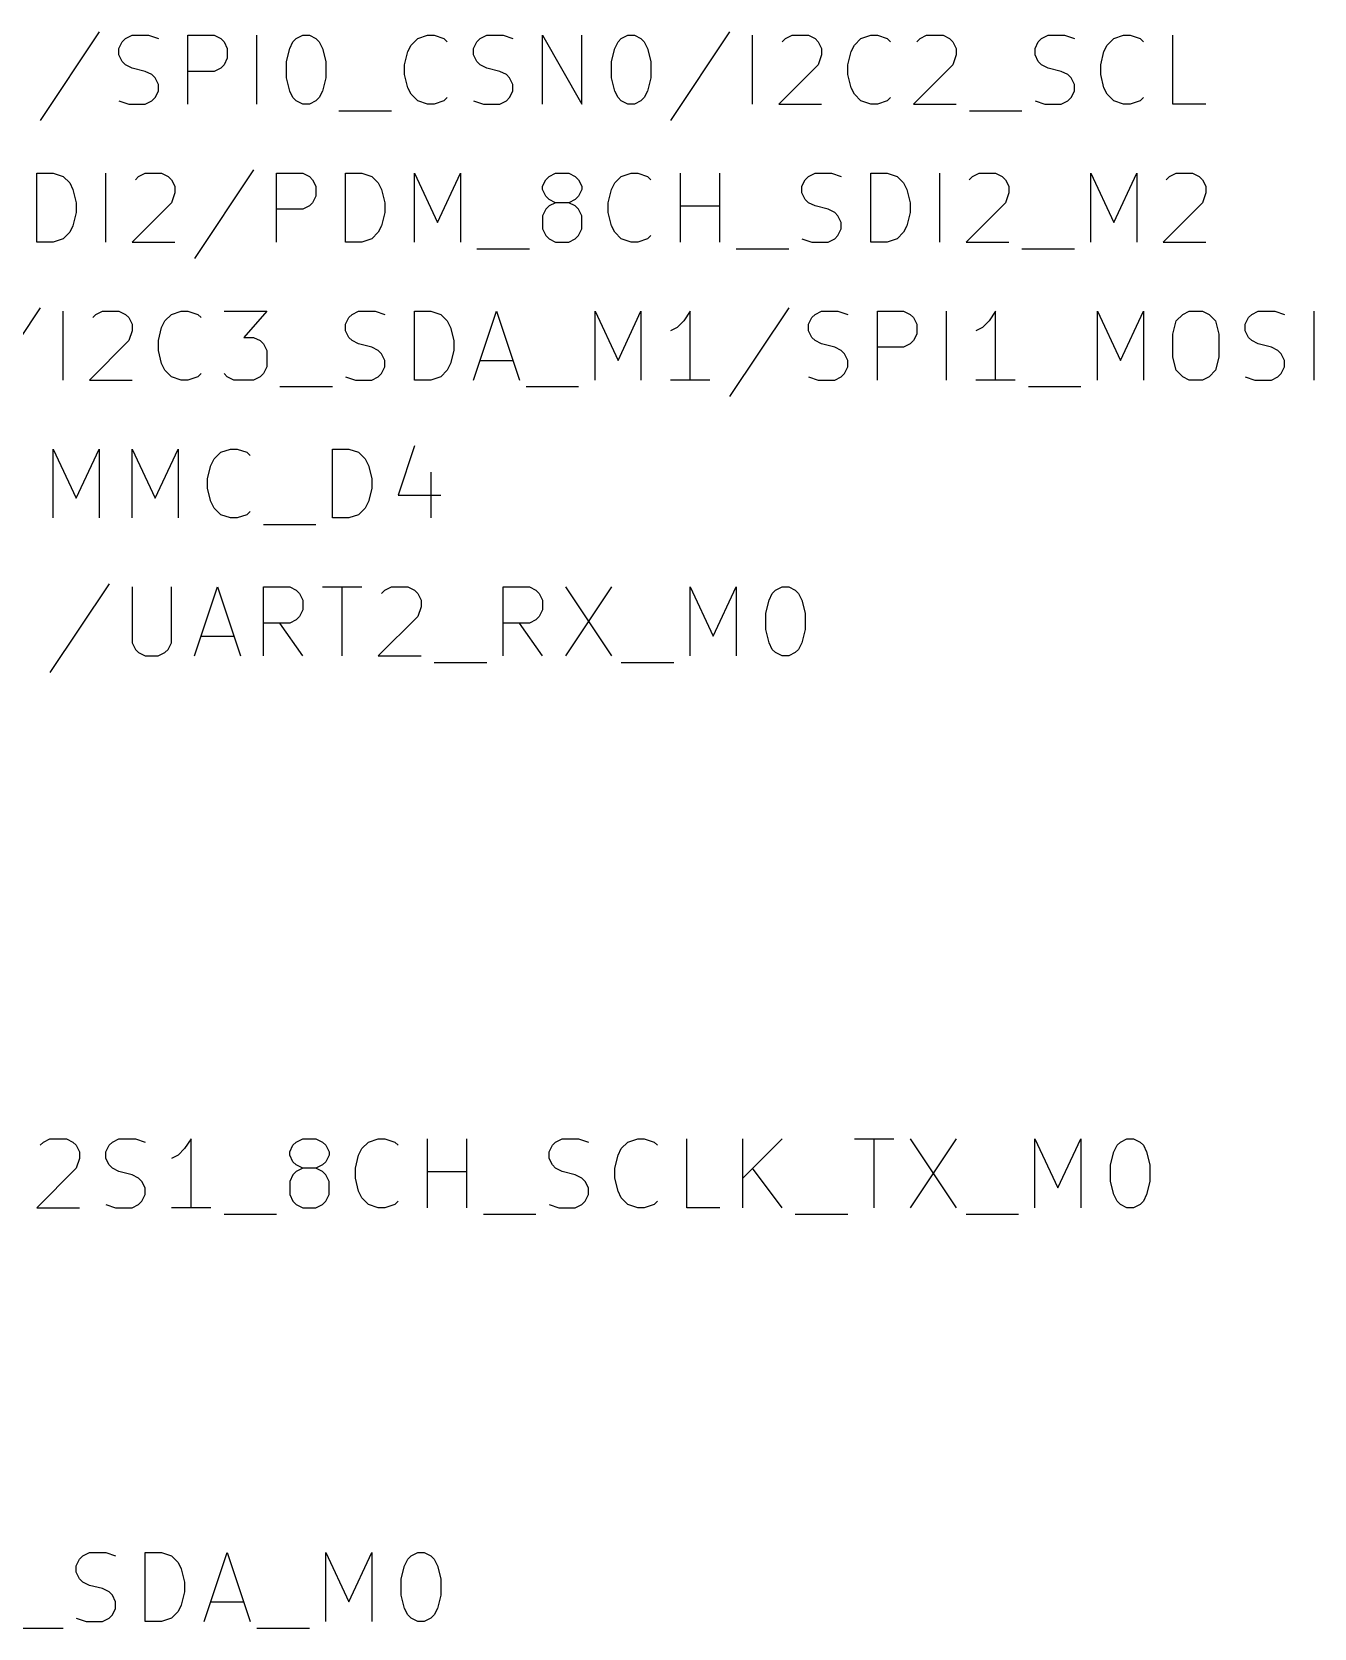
# Model space of a CAD drawing. Header units: millimetres. Extents: x 3 to 237, y -203 to -4.
# Drawn here: x 68.09 to 91.71, y -94.69 to -65.3 of the extents above; entities that cross this region are included whole.
import ezdxf

# ---------------------------------------------------------------- set-up
doc = ezdxf.new("R2010")
doc.units = ezdxf.units.MM
doc.layers.add('GREENSIXTYFIVE', color=129, linetype='CONTINUOUS')

msp = doc.modelspace()

# ---------------------------------------------------------------- linework, layer by layer
at = {"layer": 'GREENSIXTYFIVE', "linetype": 'CONTINUOUS'}
for p, q in [((69.3299, -65.2971), (68.2413, -66.9299)), ((69.6928, -65.5994), (69.7532, -65.4785)), ((69.7532, -65.4785), (69.8137, -65.418)), ((69.8137, -65.418), (69.9347, -65.3575)), ((69.9347, -65.3575), (70.237, -65.3575)), ((70.237, -65.3575), (70.4185, -65.418)), ((70.9627, -66.6275), (70.9627, -65.3575)), ((70.9627, -65.3575), (71.4465, -65.3575)), ((71.4465, -65.3575), (71.5675, -65.418)), ((71.5675, -65.418), (71.628, -65.4785)), ((71.628, -65.4785), (71.6884, -65.5994)), ((72.2327, -66.6275), (72.2327, -65.3575)), ((72.8375, -65.5994), (72.898, -65.4785)), ((72.898, -65.4785), (72.9585, -65.418)), ((72.9585, -65.418), (73.0794, -65.3575)), ((73.0794, -65.3575), (73.2004, -65.3575)), ((73.2004, -65.3575), (73.3213, -65.418)), ((73.3213, -65.418), (73.3818, -65.4785)), ((73.3818, -65.4785), (73.4423, -65.5994)), ((75.0146, -65.6599), (75.0751, -65.539)), ((75.0751, -65.539), (75.1961, -65.418)), ((75.1961, -65.418), (75.3775, -65.3575)), ((75.3775, -65.3575), (75.4984, -65.3575)), ((75.4984, -65.3575), (75.6799, -65.418)), ((75.6799, -65.418), (75.7403, -65.4785)), ((76.2242, -65.5994), (76.2846, -65.4785)), ((76.2846, -65.4785), (76.3451, -65.418)), ((76.3451, -65.418), (76.4661, -65.3575)), ((76.4661, -65.3575), (76.7684, -65.3575)), ((76.7684, -65.3575), (76.9499, -65.418)), ((77.4941, -66.6275), (77.4941, -65.3575)), ((77.4941, -65.3575), (78.2198, -66.6275)), ((78.2198, -66.6275), (78.2198, -65.3575)), ((78.8246, -65.5994), (78.8851, -65.4785)), ((78.8851, -65.4785), (78.9456, -65.418)), ((78.9456, -65.418), (79.0665, -65.3575)), ((79.0665, -65.3575), (79.1875, -65.3575)), ((79.1875, -65.3575), (79.3084, -65.418)), ((79.3084, -65.418), (79.3689, -65.4785)), ((79.3689, -65.4785), (79.4294, -65.5994)), ((80.9413, -65.2971), (79.8527, -66.9299)), ((81.3646, -66.6275), (81.3646, -65.3575)), ((81.909, -65.4785), (81.9694, -65.418)), ((81.9694, -65.418), (82.0904, -65.3575)), ((82.0904, -65.3575), (82.3928, -65.3575)), ((82.3928, -65.3575), (82.5137, -65.418)), ((82.5137, -65.418), (82.5742, -65.4785)), ((82.5742, -65.4785), (82.6347, -65.5994)), ((83.1789, -65.6599), (83.2394, -65.539)), ((83.2394, -65.539), (83.3604, -65.418)), ((83.3604, -65.418), (83.5418, -65.3575)), ((83.5418, -65.3575), (83.6627, -65.3575)), ((83.6627, -65.3575), (83.8442, -65.418)), ((83.8442, -65.418), (83.9046, -65.4785)), ((84.3885, -65.4785), (84.4489, -65.418)), ((84.4489, -65.418), (84.5699, -65.3575)), ((84.5699, -65.3575), (84.8723, -65.3575)), ((84.8723, -65.3575), (84.9932, -65.418)), ((84.9932, -65.418), (85.0537, -65.4785)), ((85.0537, -65.4785), (85.1142, -65.5994)), ((86.5656, -65.5994), (86.626, -65.4785)), ((86.626, -65.4785), (86.6865, -65.418)), ((86.6865, -65.418), (86.8075, -65.3575)), ((86.8075, -65.3575), (87.1098, -65.3575)), ((87.1098, -65.3575), (87.2913, -65.418)), ((87.8355, -65.6599), (87.896, -65.539)), ((87.896, -65.539), (88.017, -65.418)), ((88.017, -65.418), (88.1984, -65.3575)), ((88.1984, -65.3575), (88.3193, -65.3575)), ((88.3193, -65.3575), (88.5008, -65.418)), ((88.5008, -65.418), (88.5612, -65.4785)), ((89.1055, -66.6275), (89.1055, -65.3575)), ((69.6928, -65.7204), (69.6928, -65.5994)), ((69.7532, -65.8413), (69.6928, -65.7204)), ((71.6884, -65.7809), (71.628, -65.9018)), ((71.6884, -65.5994), (71.6884, -65.7809)), ((72.7771, -65.8413), (72.8375, -65.5994)), ((73.4423, -65.5994), (73.5028, -65.8413)), ((74.9542, -65.9018), (75.0146, -65.6599)), ((76.2242, -65.7204), (76.2242, -65.5994)), ((76.2846, -65.8413), (76.2242, -65.7204)), ((78.7642, -65.8413), (78.8246, -65.5994)), ((79.4294, -65.5994), (79.4899, -65.8413)), ((82.6347, -65.7204), (82.5742, -65.9018)), ((82.6347, -65.5994), (82.6347, -65.7204)), ((83.1185, -65.9018), (83.1789, -65.6599)), ((85.1142, -65.7204), (85.0537, -65.9018)), ((85.1142, -65.5994), (85.1142, -65.7204)), ((86.5656, -65.7204), (86.5656, -65.5994)), ((86.626, -65.8413), (86.5656, -65.7204)), ((87.7751, -65.9018), (87.8355, -65.6599)), ((69.8137, -65.9018), (69.7532, -65.8413)), ((69.9347, -65.9623), (69.8137, -65.9018)), ((70.1766, -66.0228), (69.9347, -65.9623)), ((70.2975, -66.0832), (70.1766, -66.0228)), ((70.358, -66.1437), (70.2975, -66.0832)), ((71.4465, -66.0228), (70.9627, -66.0228)), ((71.5675, -65.9623), (71.4465, -66.0228)), ((71.628, -65.9018), (71.5675, -65.9623)), ((72.7771, -66.1437), (72.7771, -65.8413)), ((73.5028, -65.8413), (73.5028, -66.1437)), ((74.9542, -66.0832), (74.9542, -65.9018)), ((75.0146, -66.3251), (74.9542, -66.0832)), ((76.3451, -65.9018), (76.2846, -65.8413)), ((76.4661, -65.9623), (76.3451, -65.9018)), ((76.708, -66.0228), (76.4661, -65.9623)), ((76.8289, -66.0832), (76.708, -66.0228)), ((76.8894, -66.1437), (76.8289, -66.0832)), ((78.7642, -66.1437), (78.7642, -65.8413)), ((79.4899, -65.8413), (79.4899, -66.1437)), ((82.5742, -65.9018), (81.8485, -66.6275)), ((83.1185, -66.0832), (83.1185, -65.9018)), ((83.1789, -66.3251), (83.1185, -66.0832)), ((85.0537, -65.9018), (84.328, -66.6275)), ((86.6865, -65.9018), (86.626, -65.8413)), ((86.8075, -65.9623), (86.6865, -65.9018)), ((87.0494, -66.0228), (86.8075, -65.9623)), ((87.1703, -66.0832), (87.0494, -66.0228)), ((87.2308, -66.1437), (87.1703, -66.0832)), ((87.7751, -66.0832), (87.7751, -65.9018)), ((87.8355, -66.3251), (87.7751, -66.0832)), ((70.4185, -66.2647), (70.358, -66.1437)), ((70.358, -66.5066), (70.4185, -66.3856)), ((70.4185, -66.3856), (70.4185, -66.2647)), ((72.8375, -66.3856), (72.7771, -66.1437)), ((72.898, -66.5066), (72.8375, -66.3856)), ((73.4423, -66.3856), (73.3818, -66.5066)), ((73.5028, -66.1437), (73.4423, -66.3856)), ((75.0751, -66.4461), (75.0146, -66.3251)), ((76.9499, -66.2647), (76.8894, -66.1437)), ((76.8894, -66.5066), (76.9499, -66.3856)), ((76.9499, -66.3856), (76.9499, -66.2647)), ((78.8246, -66.3856), (78.7642, -66.1437)), ((78.8851, -66.5066), (78.8246, -66.3856)), ((79.4294, -66.3856), (79.3689, -66.5066)), ((79.4899, -66.1437), (79.4294, -66.3856)), ((83.2394, -66.4461), (83.1789, -66.3251)), ((87.2913, -66.2647), (87.2308, -66.1437)), ((87.2308, -66.5066), (87.2913, -66.3856)), ((87.2913, -66.3856), (87.2913, -66.2647)), ((87.896, -66.4461), (87.8355, -66.3251)), ((69.6928, -66.5671), (69.8742, -66.6275)), ((69.8742, -66.6275), (70.1766, -66.6275)), ((70.1766, -66.6275), (70.2975, -66.5671)), ((70.2975, -66.5671), (70.358, -66.5066)), ((72.9585, -66.5671), (72.898, -66.5066)), ((73.0794, -66.6275), (72.9585, -66.5671)), ((73.2004, -66.6275), (73.0794, -66.6275)), ((73.3213, -66.5671), (73.2004, -66.6275)), ((73.3818, -66.5066), (73.3213, -66.5671)), ((75.1961, -66.5671), (75.0751, -66.4461)), ((75.3775, -66.6275), (75.1961, -66.5671)), ((75.4984, -66.6275), (75.3775, -66.6275)), ((75.6799, -66.5671), (75.4984, -66.6275)), ((75.7403, -66.5066), (75.6799, -66.5671)), ((76.2242, -66.5671), (76.4056, -66.6275)), ((76.4056, -66.6275), (76.708, -66.6275)), ((76.708, -66.6275), (76.8289, -66.5671)), ((76.8289, -66.5671), (76.8894, -66.5066)), ((78.9456, -66.5671), (78.8851, -66.5066)), ((79.0665, -66.6275), (78.9456, -66.5671)), ((79.1875, -66.6275), (79.0665, -66.6275)), ((79.3084, -66.5671), (79.1875, -66.6275)), ((79.3689, -66.5066), (79.3084, -66.5671)), ((81.8485, -66.6275), (82.6347, -66.6275)), ((83.3604, -66.5671), (83.2394, -66.4461)), ((83.5418, -66.6275), (83.3604, -66.5671)), ((83.6627, -66.6275), (83.5418, -66.6275)), ((83.8442, -66.5671), (83.6627, -66.6275)), ((83.9046, -66.5066), (83.8442, -66.5671)), ((84.328, -66.6275), (85.1142, -66.6275)), ((86.5656, -66.5671), (86.747, -66.6275)), ((86.747, -66.6275), (87.0494, -66.6275)), ((87.0494, -66.6275), (87.1703, -66.5671)), ((87.1703, -66.5671), (87.2308, -66.5066)), ((88.017, -66.5671), (87.896, -66.4461)), ((88.1984, -66.6275), (88.017, -66.5671)), ((88.3193, -66.6275), (88.1984, -66.6275)), ((88.5008, -66.5671), (88.3193, -66.6275)), ((88.5612, -66.5066), (88.5008, -66.5671)), ((89.7103, -66.6275), (89.1055, -66.6275)), ((73.7447, -66.7485), (74.7123, -66.7485)), ((85.3561, -66.7485), (86.3237, -66.7485)), ((72.1722, -67.8371), (71.0836, -69.4699)), ((68.1807, -69.1675), (68.1807, -67.8975)), ((68.1807, -67.8975), (68.4831, -67.8975)), ((68.4831, -67.8975), (68.6645, -67.958)), ((68.6645, -67.958), (68.7855, -68.079)), ((68.7855, -68.079), (68.846, -68.1999)), ((69.4507, -69.1675), (69.4507, -67.8975)), ((69.9951, -68.0185), (70.0555, -67.958)), ((70.0555, -67.958), (70.1765, -67.8975)), ((70.1765, -67.8975), (70.4789, -67.8975)), ((70.4789, -67.8975), (70.5998, -67.958)), ((70.5998, -67.958), (70.6603, -68.0185)), ((70.6603, -68.0185), (70.7208, -68.1394)), ((70.7208, -68.1394), (70.7208, -68.2604)), ((72.5955, -69.1675), (72.5955, -67.8975)), ((72.5955, -67.8975), (73.0793, -67.8975)), ((73.0793, -67.8975), (73.2003, -67.958)), ((73.2003, -67.958), (73.2608, -68.0185)), ((73.2608, -68.0185), (73.3212, -68.1394)), ((73.3212, -68.1394), (73.3212, -68.3209)), ((73.8655, -69.1675), (73.8655, -67.8975)), ((73.8655, -67.8975), (74.1679, -67.8975)), ((74.1679, -67.8975), (74.3493, -67.958)), ((74.3493, -67.958), (74.4703, -68.079)), ((74.4703, -68.079), (74.5308, -68.1999)), ((75.1355, -69.1675), (75.1355, -67.8975)), ((75.1355, -67.8975), (75.5589, -68.8047)), ((75.5589, -68.8047), (75.9822, -67.8975)), ((75.9822, -67.8975), (75.9822, -69.1675)), ((77.4941, -68.1394), (77.5545, -68.0185)), ((77.4941, -68.1999), (77.4941, -68.1394)), ((77.5545, -68.0185), (77.615, -67.958)), ((77.615, -67.958), (77.736, -67.8975)), ((77.736, -67.8975), (77.9779, -67.8975)), ((77.9779, -67.8975), (78.0988, -67.958)), ((78.0988, -67.958), (78.1593, -68.0185)), ((78.1593, -68.0185), (78.2198, -68.1394)), ((78.2198, -68.1394), (78.2198, -68.1999)), ((78.764, -68.1999), (78.8245, -68.079)), ((78.8245, -68.079), (78.9455, -67.958)), ((78.9455, -67.958), (79.1269, -67.8975)), ((79.1269, -67.8975), (79.2478, -67.8975)), ((79.2478, -67.8975), (79.4293, -67.958)), ((79.4293, -67.958), (79.4897, -68.0185)), ((80.034, -69.1675), (80.034, -67.8975)), ((80.7597, -69.1675), (80.7597, -67.8975)), ((82.2717, -68.1394), (82.3321, -68.0185)), ((82.2717, -68.2604), (82.2717, -68.1394)), ((82.3321, -68.0185), (82.3926, -67.958)), ((82.3926, -67.958), (82.5136, -67.8975)), ((82.5136, -67.8975), (82.8159, -67.8975)), ((82.8159, -67.8975), (82.9974, -67.958)), ((83.5416, -69.1675), (83.5416, -67.8975)), ((83.5416, -67.8975), (83.844, -67.8975)), ((83.844, -67.8975), (84.0254, -67.958)), ((84.0254, -67.958), (84.1464, -68.079)), ((84.1464, -68.079), (84.2069, -68.1999)), ((84.8116, -69.1675), (84.8116, -67.8975)), ((85.356, -68.0185), (85.4164, -67.958)), ((85.4164, -67.958), (85.5374, -67.8975)), ((85.5374, -67.8975), (85.8398, -67.8975)), ((85.8398, -67.8975), (85.9607, -67.958)), ((85.9607, -67.958), (86.0212, -68.0185)), ((86.0212, -68.0185), (86.0817, -68.1394)), ((86.0817, -68.1394), (86.0817, -68.2604)), ((87.5935, -69.1675), (87.5935, -67.8975)), ((87.5935, -67.8975), (88.0169, -68.8047)), ((88.0169, -68.8047), (88.4402, -67.8975)), ((88.4402, -67.8975), (88.4402, -69.1675)), ((88.9845, -68.0185), (89.0449, -67.958)), ((89.0449, -67.958), (89.1659, -67.8975)), ((89.1659, -67.8975), (89.4683, -67.8975)), ((89.4683, -67.8975), (89.5892, -67.958)), ((89.5892, -67.958), (89.6497, -68.0185)), ((89.6497, -68.0185), (89.7102, -68.1394)), ((89.7102, -68.1394), (89.7102, -68.2604)), ((68.846, -68.1999), (68.9064, -68.4418)), ((68.9064, -68.4418), (68.9064, -68.6232)), ((70.6603, -68.4418), (69.9346, -69.1675)), ((70.7208, -68.2604), (70.6603, -68.4418)), ((73.2608, -68.4418), (73.2003, -68.5023)), ((73.3212, -68.3209), (73.2608, -68.4418)), ((74.5308, -68.1999), (74.5912, -68.4418)), ((74.5912, -68.4418), (74.5912, -68.6232)), ((77.5545, -68.3209), (77.4941, -68.1999)), ((77.615, -68.3813), (77.5545, -68.3209)), ((77.736, -68.4418), (77.615, -68.3813)), ((77.736, -68.4418), (77.615, -68.5023)), ((77.9779, -68.4418), (77.736, -68.4418)), ((78.0988, -68.3813), (77.9779, -68.4418)), ((78.0988, -68.5023), (77.9779, -68.4418)), ((78.1593, -68.3209), (78.0988, -68.3813)), ((78.2198, -68.1999), (78.1593, -68.3209)), ((78.7036, -68.4418), (78.764, -68.1999)), ((78.7036, -68.6232), (78.7036, -68.4418)), ((82.3321, -68.3813), (82.2717, -68.2604)), ((82.3926, -68.4418), (82.3321, -68.3813)), ((82.5136, -68.5023), (82.3926, -68.4418)), ((84.2069, -68.1999), (84.2673, -68.4418)), ((84.2673, -68.4418), (84.2673, -68.6232)), ((86.0212, -68.4418), (85.2955, -69.1675)), ((86.0817, -68.2604), (86.0212, -68.4418)), ((89.6497, -68.4418), (88.924, -69.1675)), ((89.7102, -68.2604), (89.6497, -68.4418)), ((68.9064, -68.6232), (68.846, -68.8651)), ((73.0793, -68.5628), (72.5955, -68.5628)), ((73.2003, -68.5023), (73.0793, -68.5628)), ((74.5912, -68.6232), (74.5308, -68.8651)), ((77.5545, -68.5628), (77.4941, -68.6837)), ((77.4941, -68.6837), (77.4941, -68.9256)), ((77.615, -68.5023), (77.5545, -68.5628)), ((78.1593, -68.5628), (78.0988, -68.5023)), ((78.2198, -68.6837), (78.1593, -68.5628)), ((78.2198, -68.9256), (78.2198, -68.6837)), ((78.764, -68.8651), (78.7036, -68.6232)), ((80.034, -68.5023), (80.7597, -68.5023)), ((82.7555, -68.5628), (82.5136, -68.5023)), ((82.8764, -68.6232), (82.7555, -68.5628)), ((82.9369, -68.6837), (82.8764, -68.6232)), ((82.9974, -68.8047), (82.9369, -68.6837)), ((84.2673, -68.6232), (84.2069, -68.8651)), ((68.7855, -68.9861), (68.6645, -69.1071)), ((68.846, -68.8651), (68.7855, -68.9861)), ((74.4703, -68.9861), (74.3493, -69.1071)), ((74.5308, -68.8651), (74.4703, -68.9861)), ((77.4941, -68.9256), (77.5545, -69.0466)), ((77.5545, -69.0466), (77.615, -69.1071)), ((78.0988, -69.1071), (78.1593, -69.0466)), ((78.1593, -69.0466), (78.2198, -68.9256)), ((78.8245, -68.9861), (78.764, -68.8651)), ((78.9455, -69.1071), (78.8245, -68.9861)), ((79.4897, -69.0466), (79.4293, -69.1071)), ((82.8764, -69.1071), (82.9369, -69.0466)), ((82.9369, -69.0466), (82.9974, -68.9256)), ((82.9974, -68.9256), (82.9974, -68.8047)), ((84.1464, -68.9861), (84.0254, -69.1071)), ((84.2069, -68.8651), (84.1464, -68.9861)), ((68.4831, -69.1675), (68.1807, -69.1675)), ((68.6645, -69.1071), (68.4831, -69.1675)), ((69.9346, -69.1675), (70.7208, -69.1675)), ((74.1679, -69.1675), (73.8655, -69.1675)), ((74.3493, -69.1071), (74.1679, -69.1675)), ((76.2846, -69.2885), (77.2522, -69.2885)), ((77.615, -69.1071), (77.736, -69.1675)), ((77.736, -69.1675), (77.9779, -69.1675)), ((77.9779, -69.1675), (78.0988, -69.1071)), ((79.1269, -69.1675), (78.9455, -69.1071)), ((79.2478, -69.1675), (79.1269, -69.1675)), ((79.4293, -69.1071), (79.2478, -69.1675)), ((81.0622, -69.2885), (82.0298, -69.2885)), ((82.2717, -69.1071), (82.4531, -69.1675)), ((82.4531, -69.1675), (82.7555, -69.1675)), ((82.7555, -69.1675), (82.8764, -69.1071)), ((83.844, -69.1675), (83.5416, -69.1675)), ((84.0254, -69.1071), (83.844, -69.1675)), ((85.2955, -69.1675), (86.0817, -69.1675)), ((86.3236, -69.2885), (87.2912, -69.2885)), ((88.924, -69.1675), (89.7102, -69.1675)), ((68.2414, -70.3771), (67.1528, -72.0099)), ((68.6647, -71.7075), (68.6647, -70.4375)), ((69.2091, -70.5585), (69.2695, -70.498)), ((69.2695, -70.498), (69.3905, -70.4375)), ((69.3905, -70.4375), (69.6929, -70.4375)), ((69.6929, -70.4375), (69.8138, -70.498)), ((69.8138, -70.498), (69.8743, -70.5585)), ((70.5395, -70.619), (70.6605, -70.498)), ((70.6605, -70.498), (70.8419, -70.4375)), ((70.8419, -70.4375), (70.9628, -70.4375)), ((70.9628, -70.4375), (71.1443, -70.498)), ((71.1443, -70.498), (71.2047, -70.5585)), ((71.6281, -70.4375), (72.4143, -70.4375)), ((72.4143, -70.4375), (71.9909, -70.9213)), ((73.9261, -70.5585), (73.9866, -70.498)), ((73.9866, -70.498), (74.1076, -70.4375)), ((74.1076, -70.4375), (74.4099, -70.4375)), ((74.4099, -70.4375), (74.5914, -70.498)), ((75.1356, -71.7075), (75.1356, -70.4375)), ((75.1356, -70.4375), (75.438, -70.4375)), ((75.438, -70.4375), (75.6194, -70.498)), ((75.6194, -70.498), (75.7404, -70.619)), ((76.2242, -71.7075), (76.6475, -70.4375)), ((76.6475, -70.4375), (77.0709, -71.7075)), ((78.4618, -71.7075), (78.4618, -70.4375)), ((78.4618, -70.4375), (78.8852, -71.3447)), ((78.8852, -71.3447), (79.3085, -70.4375)), ((79.3085, -70.4375), (79.3085, -71.7075)), ((80.2156, -70.4375), (80.0947, -70.619)), ((80.2156, -71.7075), (80.2156, -70.4375)), ((82.0299, -70.3771), (80.9413, -72.0099)), ((82.4532, -70.5585), (82.5137, -70.498)), ((82.5137, -70.498), (82.6347, -70.4375)), ((82.6347, -70.4375), (82.937, -70.4375)), ((82.937, -70.4375), (83.1185, -70.498)), ((83.6627, -71.7075), (83.6627, -70.4375)), ((83.6627, -70.4375), (84.1465, -70.4375)), ((84.1465, -70.4375), (84.2675, -70.498)), ((84.2675, -70.498), (84.328, -70.5585)), ((84.9327, -71.7075), (84.9327, -70.4375)), ((85.8399, -70.4375), (85.719, -70.619)), ((85.8399, -71.7075), (85.8399, -70.4375)), ((87.7146, -71.7075), (87.7146, -70.4375)), ((87.7146, -70.4375), (88.138, -71.3447)), ((88.138, -71.3447), (88.5613, -70.4375)), ((88.5613, -70.4375), (88.5613, -71.7075)), ((89.166, -70.619), (89.287, -70.498)), ((89.287, -70.498), (89.4079, -70.4375)), ((89.4079, -70.4375), (89.6498, -70.4375)), ((89.6498, -70.4375), (89.7708, -70.498)), ((89.7708, -70.498), (89.8917, -70.619)), ((90.4965, -70.5585), (90.557, -70.498)), ((90.557, -70.498), (90.678, -70.4375)), ((90.678, -70.4375), (90.9803, -70.4375)), ((90.9803, -70.4375), (91.1618, -70.498)), ((91.706, -71.7075), (91.706, -70.4375)), ((69.8743, -70.5585), (69.9348, -70.6794)), ((69.9348, -70.8004), (69.8743, -70.9818)), ((69.9348, -70.6794), (69.9348, -70.8004)), ((70.4186, -70.9818), (70.479, -70.7399)), ((70.479, -70.7399), (70.5395, -70.619)), ((73.8657, -70.6794), (73.9261, -70.5585)), ((73.8657, -70.8004), (73.8657, -70.6794)), ((73.9261, -70.9213), (73.8657, -70.8004)), ((75.7404, -70.619), (75.8009, -70.7399)), ((75.8009, -70.7399), (75.8613, -70.9818)), ((79.9737, -70.7399), (79.8528, -70.8004)), ((80.0947, -70.619), (79.9737, -70.7399)), ((82.3928, -70.6794), (82.4532, -70.5585)), ((82.3928, -70.8004), (82.3928, -70.6794)), ((82.4532, -70.9213), (82.3928, -70.8004)), ((84.328, -70.5585), (84.3884, -70.6794)), ((84.3884, -70.6794), (84.3884, -70.8609)), ((85.598, -70.7399), (85.4771, -70.8004)), ((85.719, -70.619), (85.598, -70.7399)), ((89.1056, -70.8609), (89.166, -70.619)), ((89.8917, -70.619), (89.9522, -70.8609)), ((90.4361, -70.6794), (90.4965, -70.5585)), ((90.4361, -70.8004), (90.4361, -70.6794)), ((90.4965, -70.9213), (90.4361, -70.8004)), ((69.8743, -70.9818), (69.1486, -71.7075)), ((70.4186, -71.1632), (70.4186, -70.9818)), ((71.9909, -70.9213), (72.1724, -70.9213)), ((72.1724, -70.9213), (72.2933, -70.9818)), ((72.2933, -70.9818), (72.3538, -71.0423)), ((72.3538, -71.0423), (72.4143, -71.1632)), ((73.9866, -70.9818), (73.9261, -70.9213)), ((74.1076, -71.0423), (73.9866, -70.9818)), ((74.3495, -71.1028), (74.1076, -71.0423)), ((74.4704, -71.1632), (74.3495, -71.1028)), ((75.8613, -70.9818), (75.8613, -71.1632)), ((82.5137, -70.9818), (82.4532, -70.9213)), ((82.6347, -71.0423), (82.5137, -70.9818)), ((82.8766, -71.1028), (82.6347, -71.0423)), ((82.9975, -71.1632), (82.8766, -71.1028)), ((84.1465, -71.1028), (83.6627, -71.1028)), ((84.2675, -71.0423), (84.1465, -71.1028)), ((84.328, -70.9818), (84.2675, -71.0423)), ((84.3884, -70.8609), (84.328, -70.9818)), ((89.1056, -71.2842), (89.1056, -70.8609)), ((89.9522, -70.8609), (89.9522, -71.2842)), ((90.557, -70.9818), (90.4965, -70.9213)), ((90.678, -71.0423), (90.557, -70.9818)), ((90.9199, -71.1028), (90.678, -71.0423)), ((91.0408, -71.1632), (90.9199, -71.1028)), ((70.479, -71.4051), (70.4186, -71.1632)), ((70.5395, -71.5261), (70.479, -71.4051)), ((72.4143, -71.1632), (72.4143, -71.4656)), ((74.5309, -71.2237), (74.4704, -71.1632)), ((74.5914, -71.3447), (74.5309, -71.2237)), ((74.5914, -71.4656), (74.5914, -71.3447)), ((75.8009, -71.4051), (75.7404, -71.5261)), ((75.8613, -71.1632), (75.8009, -71.4051)), ((76.3452, -71.3447), (76.9499, -71.3447)), ((83.058, -71.2237), (82.9975, -71.1632)), ((83.1185, -71.3447), (83.058, -71.2237)), ((83.1185, -71.4656), (83.1185, -71.3447)), ((89.166, -71.5261), (89.1056, -71.2842)), ((89.9522, -71.2842), (89.8917, -71.5261)), ((91.1013, -71.2237), (91.0408, -71.1632)), ((91.1618, -71.3447), (91.1013, -71.2237)), ((91.1618, -71.4656), (91.1618, -71.3447)), ((69.1486, -71.7075), (69.9348, -71.7075)), ((70.6605, -71.6471), (70.5395, -71.5261)), ((70.8419, -71.7075), (70.6605, -71.6471)), ((70.9628, -71.7075), (70.8419, -71.7075)), ((71.1443, -71.6471), (70.9628, -71.7075)), ((71.2047, -71.5866), (71.1443, -71.6471)), ((71.6886, -71.6471), (71.6281, -71.5866)), ((71.8095, -71.7075), (71.6886, -71.6471)), ((72.1724, -71.7075), (71.8095, -71.7075)), ((72.2933, -71.6471), (72.1724, -71.7075)), ((72.3538, -71.5866), (72.2933, -71.6471)), ((72.4143, -71.4656), (72.3538, -71.5866)), ((73.8657, -71.6471), (74.0471, -71.7075)), ((74.0471, -71.7075), (74.3495, -71.7075)), ((74.3495, -71.7075), (74.4704, -71.6471)), ((74.4704, -71.6471), (74.5309, -71.5866)), ((74.5309, -71.5866), (74.5914, -71.4656)), ((75.438, -71.7075), (75.1356, -71.7075)), ((75.6194, -71.6471), (75.438, -71.7075)), ((75.7404, -71.5261), (75.6194, -71.6471)), ((80.5785, -71.7075), (79.8528, -71.7075)), ((82.3928, -71.6471), (82.5742, -71.7075)), ((82.5742, -71.7075), (82.8766, -71.7075)), ((82.8766, -71.7075), (82.9975, -71.6471)), ((82.9975, -71.6471), (83.058, -71.5866)), ((83.058, -71.5866), (83.1185, -71.4656)), ((86.2028, -71.7075), (85.4771, -71.7075)), ((89.287, -71.6471), (89.166, -71.5261)), ((89.4079, -71.7075), (89.287, -71.6471)), ((89.6498, -71.7075), (89.4079, -71.7075)), ((89.7708, -71.6471), (89.6498, -71.7075)), ((89.8917, -71.5261), (89.7708, -71.6471)), ((90.4361, -71.6471), (90.6175, -71.7075)), ((90.6175, -71.7075), (90.9199, -71.7075)), ((90.9199, -71.7075), (91.0408, -71.6471)), ((91.0408, -71.6471), (91.1013, -71.5866)), ((91.1013, -71.5866), (91.1618, -71.4656)), ((72.6562, -71.8285), (73.6238, -71.8285)), ((77.1919, -71.8285), (78.1595, -71.8285)), ((86.4447, -71.8285), (87.4123, -71.8285)), ((68.4832, -74.2475), (68.4832, -72.9775)), ((68.4832, -72.9775), (68.9066, -73.8847)), ((68.9066, -73.8847), (69.3299, -72.9775)), ((69.3299, -72.9775), (69.3299, -74.2475)), ((69.9346, -74.2475), (69.9346, -72.9775)), ((69.9346, -72.9775), (70.358, -73.8847)), ((70.358, -73.8847), (70.7813, -72.9775)), ((70.7813, -72.9775), (70.7813, -74.2475)), ((71.386, -73.2799), (71.4465, -73.159)), ((71.4465, -73.159), (71.5675, -73.038)), ((71.5675, -73.038), (71.7489, -72.9775)), ((71.7489, -72.9775), (71.8698, -72.9775)), ((71.8698, -72.9775), (72.0513, -73.038)), ((72.0513, -73.038), (72.1117, -73.0985)), ((73.6236, -74.2475), (73.6236, -72.9775)), ((73.6236, -72.9775), (73.926, -72.9775)), ((73.926, -72.9775), (74.1074, -73.038)), ((74.1074, -73.038), (74.2284, -73.159)), ((74.2284, -73.159), (74.2889, -73.2799)), ((75.1355, -72.9171), (74.8332, -73.8242)), ((71.3256, -73.5218), (71.386, -73.2799)), ((74.2889, -73.2799), (74.3493, -73.5218)), ((75.4379, -73.4009), (75.4379, -74.2475)), ((71.3256, -73.7032), (71.3256, -73.5218)), ((71.386, -73.9451), (71.3256, -73.7032)), ((74.3493, -73.7032), (74.2889, -73.9451)), ((74.3493, -73.5218), (74.3493, -73.7032)), ((71.4465, -74.0661), (71.386, -73.9451)), ((71.5675, -74.1871), (71.4465, -74.0661)), ((74.2284, -74.0661), (74.1074, -74.1871)), ((74.2889, -73.9451), (74.2284, -74.0661)), ((74.8332, -73.8242), (75.6193, -73.8242)), ((71.7489, -74.2475), (71.5675, -74.1871)), ((71.8698, -74.2475), (71.7489, -74.2475)), ((72.0513, -74.1871), (71.8698, -74.2475)), ((72.1117, -74.1266), (72.0513, -74.1871)), ((73.926, -74.2475), (73.6236, -74.2475)), ((74.1074, -74.1871), (73.926, -74.2475)), ((72.3537, -74.3685), (73.3213, -74.3685)), ((69.5113, -75.4571), (68.4227, -77.0899)), ((69.9346, -75.5175), (69.9346, -76.5456)), ((70.6603, -76.5456), (70.6603, -75.5175)), ((71.0837, -76.7875), (71.507, -75.5175)), ((71.507, -75.5175), (71.9304, -76.7875)), ((72.3537, -76.7875), (72.3537, -75.5175)), ((72.3537, -75.5175), (72.8375, -75.5175)), ((72.8375, -75.5175), (72.9585, -75.578)), ((73.4423, -75.5175), (74.168, -75.5175)), ((73.8052, -76.7875), (73.8052, -75.5175)), ((74.5913, -75.578), (74.7123, -75.5175)), ((74.7123, -75.5175), (75.0147, -75.5175)), ((75.0147, -75.5175), (75.1356, -75.578)), ((76.7684, -76.7875), (76.7684, -75.5175)), ((76.7684, -75.5175), (77.2522, -75.5175)), ((77.2522, -75.5175), (77.3732, -75.578)), ((77.9175, -75.5175), (78.7641, -76.7875)), ((78.7641, -75.5175), (77.9175, -76.7875)), ((80.2155, -76.7875), (80.2155, -75.5175)), ((80.2155, -75.5175), (80.6389, -76.4247)), ((80.6389, -76.4247), (81.0622, -75.5175)), ((81.0622, -75.5175), (81.0622, -76.7875)), ((81.7879, -75.578), (81.9088, -75.5175)), ((81.9088, -75.5175), (82.0298, -75.5175)), ((82.0298, -75.5175), (82.1507, -75.578)), ((72.9585, -75.578), (73.019, -75.6385)), ((73.019, -75.6385), (73.0794, -75.7594)), ((73.0794, -75.7594), (73.0794, -75.9409)), ((74.5309, -75.6385), (74.5913, -75.578)), ((75.1356, -75.578), (75.1961, -75.6385)), ((75.1961, -75.6385), (75.2566, -75.7594)), ((75.2566, -75.7594), (75.2566, -75.8804)), ((77.3732, -75.578), (77.4337, -75.6385)), ((77.4337, -75.6385), (77.4941, -75.7594)), ((77.4941, -75.7594), (77.4941, -75.9409)), ((81.6065, -76.0013), (81.6669, -75.7594)), ((81.6669, -75.7594), (81.7274, -75.6385)), ((81.7274, -75.6385), (81.7879, -75.578)), ((82.1507, -75.578), (82.2112, -75.6385)), ((82.2112, -75.6385), (82.2717, -75.7594)), ((82.2717, -75.7594), (82.3322, -76.0013)), ((72.9585, -76.1223), (72.8375, -76.1828)), ((73.019, -76.0618), (72.9585, -76.1223)), ((73.0794, -75.9409), (73.019, -76.0618)), ((75.1961, -76.0618), (74.4704, -76.7875)), ((75.2566, -75.8804), (75.1961, -76.0618)), ((77.3732, -76.1223), (77.2522, -76.1828)), ((77.4337, -76.0618), (77.3732, -76.1223)), ((77.4941, -75.9409), (77.4337, -76.0618)), ((81.6065, -76.3037), (81.6065, -76.0013)), ((82.3322, -76.0013), (82.3322, -76.3037)), ((72.8375, -76.1828), (72.3537, -76.1828)), ((73.0794, -76.7875), (72.6561, -76.1828)), ((77.2522, -76.1828), (76.7684, -76.1828)), ((77.4941, -76.7875), (77.0708, -76.1828)), ((81.6669, -76.5456), (81.6065, -76.3037)), ((82.3322, -76.3037), (82.2717, -76.5456)), ((69.9346, -76.5456), (69.9951, -76.6666)), ((69.9951, -76.6666), (70.0556, -76.7271)), ((70.5394, -76.7271), (70.5999, -76.6666)), ((70.5999, -76.6666), (70.6603, -76.5456)), ((71.2047, -76.4247), (71.8094, -76.4247)), ((81.7274, -76.6666), (81.6669, -76.5456)), ((81.7879, -76.7271), (81.7274, -76.6666)), ((82.2112, -76.6666), (82.1507, -76.7271)), ((82.2717, -76.5456), (82.2112, -76.6666)), ((70.0556, -76.7271), (70.1765, -76.7875)), ((70.1765, -76.7875), (70.4184, -76.7875)), ((70.4184, -76.7875), (70.5394, -76.7271)), ((74.4704, -76.7875), (75.2566, -76.7875)), ((75.4985, -76.9085), (76.4661, -76.9085)), ((78.9456, -76.9085), (79.9132, -76.9085)), ((81.9088, -76.7875), (81.7879, -76.7271)), ((82.0298, -76.7875), (81.9088, -76.7875)), ((82.1507, -76.7271), (82.0298, -76.7875)), ((68.2414, -85.7985), (68.3018, -85.738)), ((68.3018, -85.738), (68.4228, -85.6775)), ((68.4228, -85.6775), (68.7252, -85.6775)), ((68.7252, -85.6775), (68.8461, -85.738)), ((68.8461, -85.738), (68.9066, -85.7985)), ((68.9066, -85.7985), (68.9671, -85.9194)), ((69.4509, -85.9194), (69.5113, -85.7985)), ((69.5113, -85.7985), (69.5718, -85.738)), ((69.5718, -85.738), (69.6928, -85.6775)), ((69.6928, -85.6775), (69.9951, -85.6775)), ((69.9951, -85.6775), (70.1766, -85.738)), ((71.0232, -85.6775), (70.9023, -85.859)), ((71.0232, -86.9475), (71.0232, -85.6775)), ((72.8375, -85.9194), (72.8979, -85.7985)), ((72.8979, -85.7985), (72.9584, -85.738)), ((72.9584, -85.738), (73.0794, -85.6775)), ((73.0794, -85.6775), (73.3213, -85.6775)), ((73.3213, -85.6775), (73.4422, -85.738)), ((73.4422, -85.738), (73.5027, -85.7985)), ((73.5027, -85.7985), (73.5632, -85.9194)), ((74.1679, -85.859), (74.2889, -85.738)), ((74.2889, -85.738), (74.4703, -85.6775)), ((74.4703, -85.6775), (74.5912, -85.6775)), ((74.5912, -85.6775), (74.7727, -85.738)), ((74.7727, -85.738), (74.8331, -85.7985)), ((75.3774, -86.9475), (75.3774, -85.6775)), ((76.1031, -86.9475), (76.1031, -85.6775)), ((77.6151, -85.9194), (77.6755, -85.7985)), ((77.6755, -85.7985), (77.736, -85.738)), ((77.736, -85.738), (77.857, -85.6775)), ((77.857, -85.6775), (78.1593, -85.6775)), ((78.1593, -85.6775), (78.3408, -85.738)), ((78.9455, -85.859), (79.0665, -85.738)), ((79.0665, -85.738), (79.2479, -85.6775)), ((79.2479, -85.6775), (79.3688, -85.6775)), ((79.3688, -85.6775), (79.5503, -85.738)), ((79.5503, -85.738), (79.6107, -85.7985)), ((80.155, -86.9475), (80.155, -85.6775)), ((81.1831, -86.9475), (81.1831, -85.6775)), ((81.9088, -85.6775), (81.1831, -86.4032)), ((83.2393, -85.6775), (83.965, -85.6775)), ((83.6022, -86.9475), (83.6022, -85.6775)), ((84.2674, -85.6775), (85.114, -86.9475)), ((85.114, -85.6775), (84.2674, -86.9475)), ((86.5654, -86.9475), (86.5654, -85.6775)), ((86.5654, -85.6775), (86.9888, -86.5847)), ((86.9888, -86.5847), (87.4121, -85.6775)), ((87.4121, -85.6775), (87.4121, -86.9475)), ((88.0168, -85.9194), (88.0773, -85.7985)), ((88.0773, -85.7985), (88.1378, -85.738)), ((88.1378, -85.738), (88.2587, -85.6775)), ((88.2587, -85.6775), (88.3797, -85.6775)), ((88.3797, -85.6775), (88.5006, -85.738)), ((88.5006, -85.738), (88.5611, -85.7985)), ((88.5611, -85.7985), (88.6216, -85.9194)), ((68.9671, -86.0404), (68.9066, -86.2218)), ((68.9671, -85.9194), (68.9671, -86.0404)), ((69.4509, -86.0404), (69.4509, -85.9194)), ((69.5113, -86.1613), (69.4509, -86.0404)), ((70.7813, -85.9799), (70.6604, -86.0404)), ((70.9023, -85.859), (70.7813, -85.9799)), ((72.8375, -85.9799), (72.8375, -85.9194)), ((72.8979, -86.1009), (72.8375, -85.9799)), ((72.9584, -86.1613), (72.8979, -86.1009)), ((73.5027, -86.1009), (73.4422, -86.1613)), ((73.5632, -85.9799), (73.5027, -86.1009)), ((73.5632, -85.9194), (73.5632, -85.9799)), ((74.047, -86.2218), (74.1074, -85.9799)), ((74.1074, -85.9799), (74.1679, -85.859)), ((77.6151, -86.0404), (77.6151, -85.9194)), ((77.6755, -86.1613), (77.6151, -86.0404)), ((78.8246, -86.2218), (78.885, -85.9799)), ((78.885, -85.9799), (78.9455, -85.859)), ((87.9564, -86.1613), (88.0168, -85.9194)), ((88.6216, -85.9194), (88.6821, -86.1613)), ((68.9066, -86.2218), (68.1809, -86.9475)), ((69.5718, -86.2218), (69.5113, -86.1613)), ((69.6928, -86.2823), (69.5718, -86.2218)), ((69.9347, -86.3428), (69.6928, -86.2823)), ((70.0556, -86.4032), (69.9347, -86.3428)), ((70.1161, -86.4637), (70.0556, -86.4032)), ((72.8979, -86.3428), (72.8375, -86.4637)), ((72.9584, -86.2823), (72.8979, -86.3428)), ((73.0794, -86.2218), (72.9584, -86.1613)), ((73.0794, -86.2218), (72.9584, -86.2823)), ((73.3213, -86.2218), (73.0794, -86.2218)), ((73.4422, -86.1613), (73.3213, -86.2218)), ((73.4422, -86.2823), (73.3213, -86.2218)), ((73.5027, -86.3428), (73.4422, -86.2823)), ((73.5632, -86.4637), (73.5027, -86.3428)), ((74.047, -86.4032), (74.047, -86.2218)), ((74.1074, -86.6451), (74.047, -86.4032)), ((75.3774, -86.2823), (76.1031, -86.2823)), ((77.736, -86.2218), (77.6755, -86.1613)), ((77.857, -86.2823), (77.736, -86.2218)), ((78.0989, -86.3428), (77.857, -86.2823)), ((78.2198, -86.4032), (78.0989, -86.3428)), ((78.2803, -86.4637), (78.2198, -86.4032)), ((78.8246, -86.4032), (78.8246, -86.2218)), ((78.885, -86.6451), (78.8246, -86.4032)), ((81.9088, -86.9475), (81.3646, -86.2218)), ((87.9564, -86.4637), (87.9564, -86.1613)), ((88.6821, -86.1613), (88.6821, -86.4637)), ((70.1766, -86.5847), (70.1161, -86.4637)), ((70.1766, -86.7056), (70.1766, -86.5847)), ((72.8375, -86.4637), (72.8375, -86.7056)), ((73.5632, -86.7056), (73.5632, -86.4637)), ((74.1679, -86.7661), (74.1074, -86.6451)), ((78.3408, -86.5847), (78.2803, -86.4637)), ((78.3408, -86.7056), (78.3408, -86.5847)), ((78.9455, -86.7661), (78.885, -86.6451)), ((88.0168, -86.7056), (87.9564, -86.4637)), ((88.6821, -86.4637), (88.6216, -86.7056)), ((68.1809, -86.9475), (68.9671, -86.9475)), ((69.4509, -86.8871), (69.6323, -86.9475)), ((69.6323, -86.9475), (69.9347, -86.9475)), ((69.9347, -86.9475), (70.0556, -86.8871)), ((70.0556, -86.8871), (70.1161, -86.8266)), ((70.1161, -86.8266), (70.1766, -86.7056)), ((71.3861, -86.9475), (70.6604, -86.9475)), ((72.8375, -86.7056), (72.8979, -86.8266)), ((72.8979, -86.8266), (72.9584, -86.8871)), ((72.9584, -86.8871), (73.0794, -86.9475)), ((73.0794, -86.9475), (73.3213, -86.9475)), ((73.3213, -86.9475), (73.4422, -86.8871)), ((73.4422, -86.8871), (73.5027, -86.8266)), ((73.5027, -86.8266), (73.5632, -86.7056)), ((74.2889, -86.8871), (74.1679, -86.7661)), ((74.4703, -86.9475), (74.2889, -86.8871)), ((74.5912, -86.9475), (74.4703, -86.9475)), ((74.7727, -86.8871), (74.5912, -86.9475)), ((74.8331, -86.8266), (74.7727, -86.8871)), ((77.6151, -86.8871), (77.7965, -86.9475)), ((77.7965, -86.9475), (78.0989, -86.9475)), ((78.0989, -86.9475), (78.2198, -86.8871)), ((78.2198, -86.8871), (78.2803, -86.8266)), ((78.2803, -86.8266), (78.3408, -86.7056)), ((79.0665, -86.8871), (78.9455, -86.7661)), ((79.2479, -86.9475), (79.0665, -86.8871)), ((79.3688, -86.9475), (79.2479, -86.9475)), ((79.5503, -86.8871), (79.3688, -86.9475)), ((79.6107, -86.8266), (79.5503, -86.8871)), ((80.7598, -86.9475), (80.155, -86.9475)), ((88.0773, -86.8266), (88.0168, -86.7056)), ((88.1378, -86.8871), (88.0773, -86.8266)), ((88.2587, -86.9475), (88.1378, -86.8871)), ((88.3797, -86.9475), (88.2587, -86.9475)), ((88.5006, -86.8871), (88.3797, -86.9475)), ((88.5611, -86.8266), (88.5006, -86.8871)), ((88.6216, -86.7056), (88.5611, -86.8266)), ((71.628, -87.0685), (72.5956, -87.0685)), ((76.4056, -87.0685), (77.3732, -87.0685)), ((82.1508, -87.0685), (83.1184, -87.0685)), ((85.2955, -87.0685), (86.2631, -87.0685)), ((68.9065, -93.5394), (68.9669, -93.4185)), ((68.9669, -93.4185), (69.0274, -93.358)), ((69.0274, -93.358), (69.1484, -93.2975)), ((69.1484, -93.2975), (69.4507, -93.2975)), ((69.4507, -93.2975), (69.6322, -93.358)), ((70.1764, -94.5675), (70.1764, -93.2975)), ((70.1764, -93.2975), (70.4788, -93.2975)), ((70.4788, -93.2975), (70.6602, -93.358)), ((70.6602, -93.358), (70.7812, -93.479)), ((71.265, -94.5675), (71.6883, -93.2975)), ((71.6883, -93.2975), (72.1117, -94.5675)), ((73.5026, -94.5675), (73.5026, -93.2975)), ((73.5026, -93.2975), (73.926, -94.2047)), ((73.926, -94.2047), (74.3493, -93.2975)), ((74.3493, -93.2975), (74.3493, -94.5675)), ((74.954, -93.5394), (75.0145, -93.4185)), ((75.0145, -93.4185), (75.075, -93.358)), ((75.075, -93.358), (75.1959, -93.2975)), ((75.1959, -93.2975), (75.3169, -93.2975)), ((75.3169, -93.2975), (75.4378, -93.358)), ((75.4378, -93.358), (75.4983, -93.4185)), ((75.4983, -93.4185), (75.5588, -93.5394)), ((68.9065, -93.6604), (68.9065, -93.5394)), ((68.9669, -93.7813), (68.9065, -93.6604)), ((70.7812, -93.479), (70.8417, -93.5999)), ((70.8417, -93.5999), (70.9021, -93.8418)), ((74.8936, -93.7813), (74.954, -93.5394)), ((75.5588, -93.5394), (75.6193, -93.7813)), ((69.0274, -93.8418), (68.9669, -93.7813)), ((69.1484, -93.9023), (69.0274, -93.8418)), ((69.3903, -93.9628), (69.1484, -93.9023)), ((69.5112, -94.0232), (69.3903, -93.9628)), ((69.5717, -94.0837), (69.5112, -94.0232)), ((70.9021, -94.0232), (70.8417, -94.2651)), ((70.9021, -93.8418), (70.9021, -94.0232)), ((74.8936, -94.0837), (74.8936, -93.7813)), ((75.6193, -93.7813), (75.6193, -94.0837)), ((69.6322, -94.2047), (69.5717, -94.0837)), ((69.5717, -94.4466), (69.6322, -94.3256)), ((69.6322, -94.3256), (69.6322, -94.2047)), ((70.8417, -94.2651), (70.7812, -94.3861)), ((71.386, -94.2047), (71.9907, -94.2047)), ((74.954, -94.3256), (74.8936, -94.0837)), ((75.0145, -94.4466), (74.954, -94.3256)), ((75.5588, -94.3256), (75.4983, -94.4466)), ((75.6193, -94.0837), (75.5588, -94.3256)), ((68.9065, -94.5071), (69.0879, -94.5675)), ((69.0879, -94.5675), (69.3903, -94.5675)), ((69.3903, -94.5675), (69.5112, -94.5071)), ((69.5112, -94.5071), (69.5717, -94.4466)), ((70.4788, -94.5675), (70.1764, -94.5675)), ((70.6602, -94.5071), (70.4788, -94.5675)), ((70.7812, -94.3861), (70.6602, -94.5071)), ((75.075, -94.5071), (75.0145, -94.4466)), ((75.1959, -94.5675), (75.075, -94.5071)), ((75.3169, -94.5675), (75.1959, -94.5675)), ((75.4378, -94.5071), (75.3169, -94.5675)), ((75.4983, -94.4466), (75.4378, -94.5071)), ((67.697, -94.6885), (68.6646, -94.6885)), ((72.2327, -94.6885), (73.2003, -94.6885))]:
    msp.add_line(p, q, dxfattribs=at)

doc.saveas('drawing.dxf')
